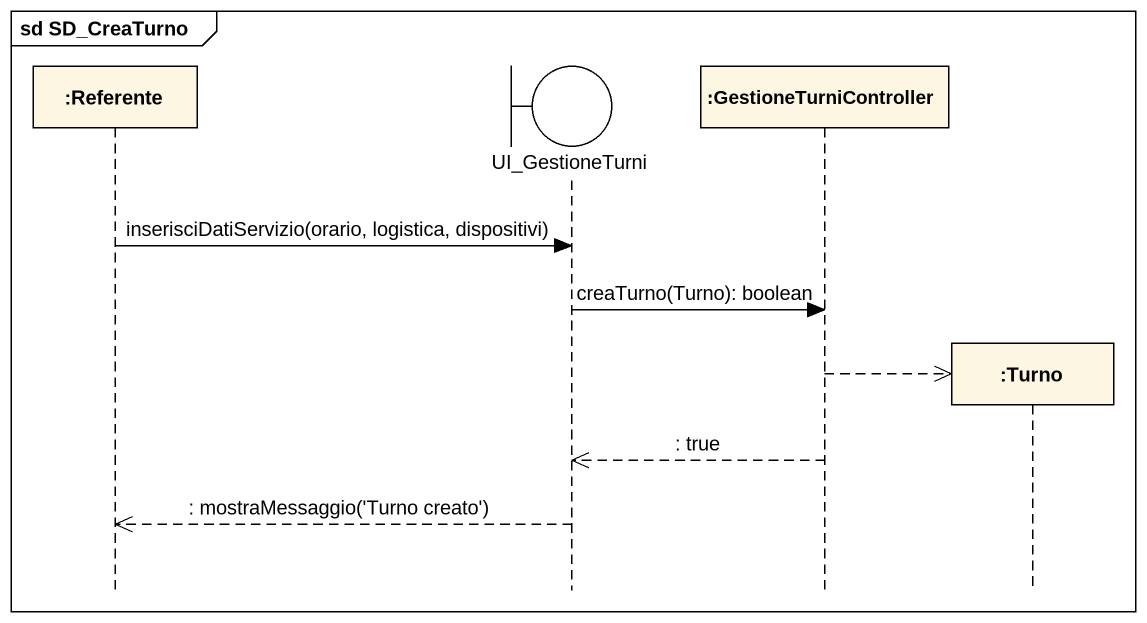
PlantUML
@startuml
mainframe sd SD_CreaTurno
hide footbox
participant ":Referente" as Referente
boundary UI_GestioneTurni
participant ":GestioneTurniController" as GestioneTurniController
participant ":Turno" as Turno

Referente -> UI_GestioneTurni : inserisciDatiServizio(orario, logistica, dispositivi)
UI_GestioneTurni -> GestioneTurniController : creaTurno(Turno): boolean
GestioneTurniController -->> Turno **
GestioneTurniController -->> UI_GestioneTurni : : true
UI_GestioneTurni -->> Referente : : mostraMessaggio('Turno creato')
@enduml
